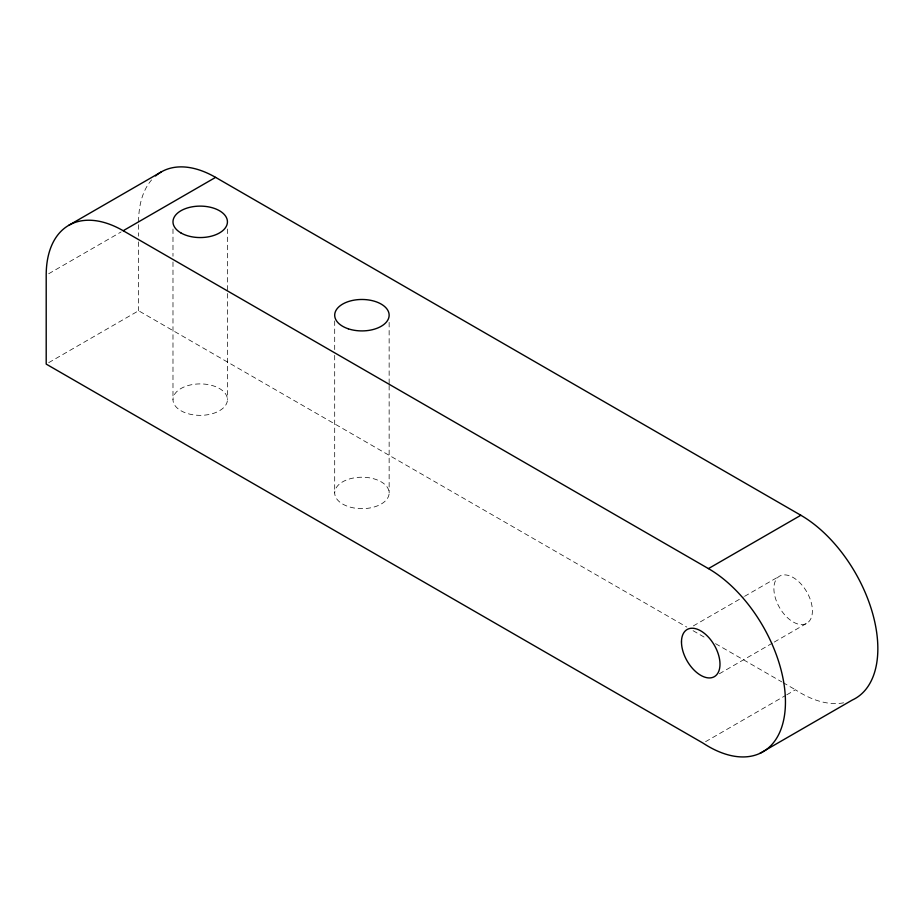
<?xml version="1.0" encoding="UTF-8"?>
<svg xmlns="http://www.w3.org/2000/svg" width="924" height="924" viewBox="0 0 924 924"><rect width="100%" height="100%" fill="white"/><g stroke="black" fill="none" stroke-linecap="round" stroke-linejoin="round"><path stroke-width="0.69" stroke-dasharray="4.62 3.46" d="M48.695 273.747L121.125 231.936M48.695 362.658L138.6 310.753L686.821 627.084M693.37 625.894L743.312 597.066M744.571 596.338L779.533 576.149M719.346 673.769L773.041 642.769M774.289 642.053L806.756 623.307M705.566 741.683L785.481 695.541M786.728 694.825L795.472 689.778A108.905 62.878 60 0 0 844.929 702.529M693.069 630.688L706.802 638.611M715.546 643.658L781.739 681.854M782.986 682.57L795.472 689.778M389.143 322.361L389.143 384.003M389.143 385.435L389.143 492.931M334.696 320.928L334.696 349.595M334.696 355.336L334.696 492.931M227.431 229.002L227.431 292.088M227.431 293.52L227.431 399.63M172.984 229.002L172.984 256.248M172.984 261.977L172.984 399.63M138.6 224.705L138.6 236.174M138.6 241.915L138.6 310.753M138.6 221.841A108.905 62.878 60 0 1 151.582 179.926M342.665 504.054A27.223 15.72 0 0 0 388.219 497.008A27.223 15.72 0 0 0 354.874 477.754A27.223 15.72 0 0 0 342.665 504.054M180.954 410.741A27.223 15.72 0 0 0 226.507 403.696A27.223 15.72 0 0 0 193.162 384.442A27.223 15.72 0 0 0 180.954 410.741M773.896 588.611A27.223 15.72 60 0 0 802.771 624.543A27.223 15.72 60 0 0 802.771 586.035A27.223 15.72 60 0 0 773.896 588.611"/><path stroke-width="1.39" d="M68.757 225.329L161.157 171.98M123.204 230.723L708.442 568.606A108.905 62.878 60 0 1 785.4 705.058A108.905 62.878 60 0 1 703.06 743.127L46.2 364.102L46.2 275.19A108.905 62.878 60 0 1 123.204 230.723L215.604 177.373L800.842 515.257A108.905 62.878 60 0 1 872.73 613.813A108.905 62.878 60 0 1 852.367 699.999L759.967 753.349M708.442 568.606L800.842 515.257M155.555 175.964A108.905 62.878 60 0 1 215.604 177.373M348.302 328.805A27.223 15.72 0 0 0 389.143 315.2A27.223 15.72 0 0 0 348.302 301.582A27.223 15.72 0 0 0 348.302 328.805M180.954 232.952A27.223 15.72 0 0 0 226.507 225.906A27.223 15.72 0 0 0 193.162 206.653A27.223 15.72 0 0 0 180.954 232.952M681.485 641.961A27.223 15.72 60 0 0 710.36 677.893A27.223 15.72 60 0 0 710.36 639.385A27.223 15.72 60 0 0 681.485 641.961"/></g></svg>
